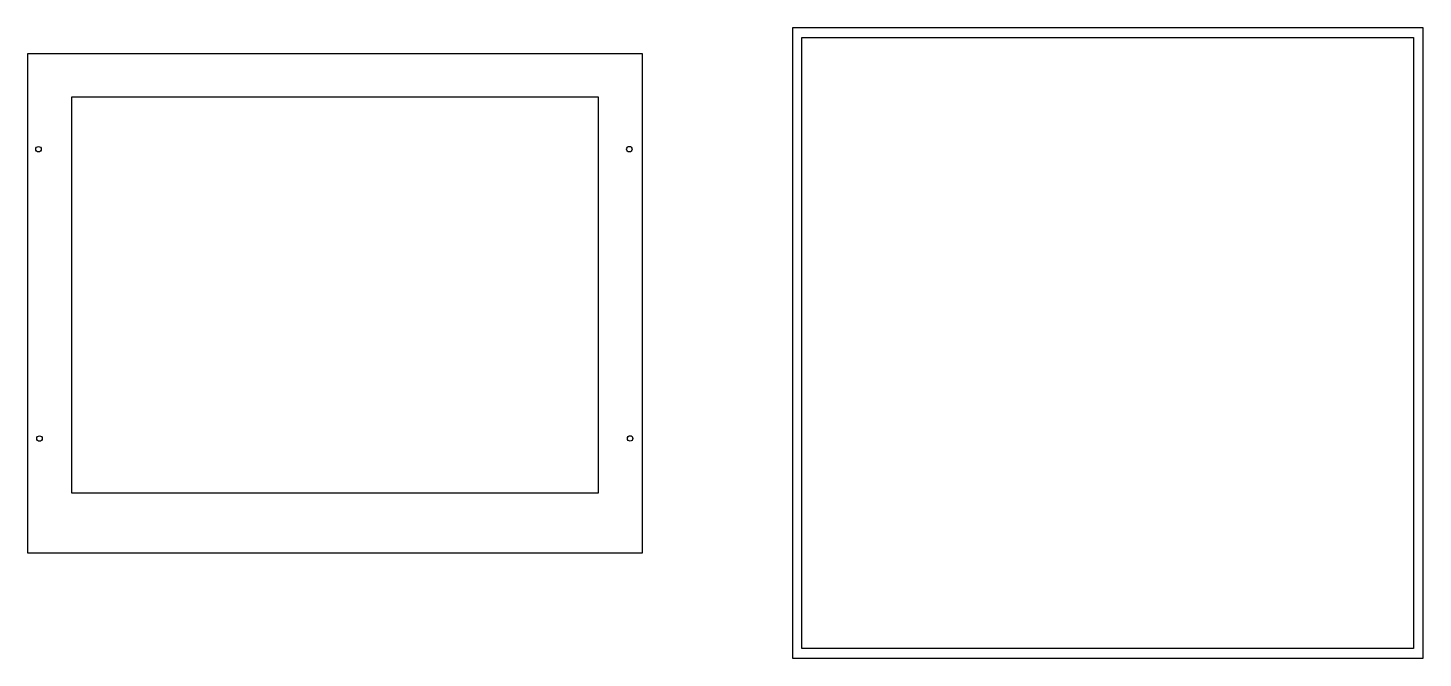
# Model space of a CAD drawing. Header units: millimetres. Extents: x 0 to 811, y -61 to 306.
import ezdxf

# ---------------------------------------------------------------- set-up
doc = ezdxf.new("R2010")
doc.units = ezdxf.units.MM
doc.layers.get('0').update_dxf_attribs({"linetype": 'CONTINUOUS'})

msp = doc.modelspace()

# ---------------------------------------------------------------- linework, layer by layer
for points in [[(811.1, 305.5), (444.5, 305.5), (444.5, -61.1), (811.1, -61.1)], [(450, 300), (805.6, 300), (805.6, -55.6), (450, -55.6)], [(357.1875, 0), (0, 0), (0, 290.5125), (357.1875, 290.5125)], [(331.7875, 265.1125), (25.4, 265.1125), (25.4, 35), (331.7875, 35)]]:
    msp.add_lwpolyline(points, close=True)
for centre in [(6.151562, 234.9125), (349.6475, 234.95), (6.746875, 66.6375), (350.0775, 66.675)]:
    msp.add_circle(centre, 1.5875)

doc.saveas('drawing.dxf')
